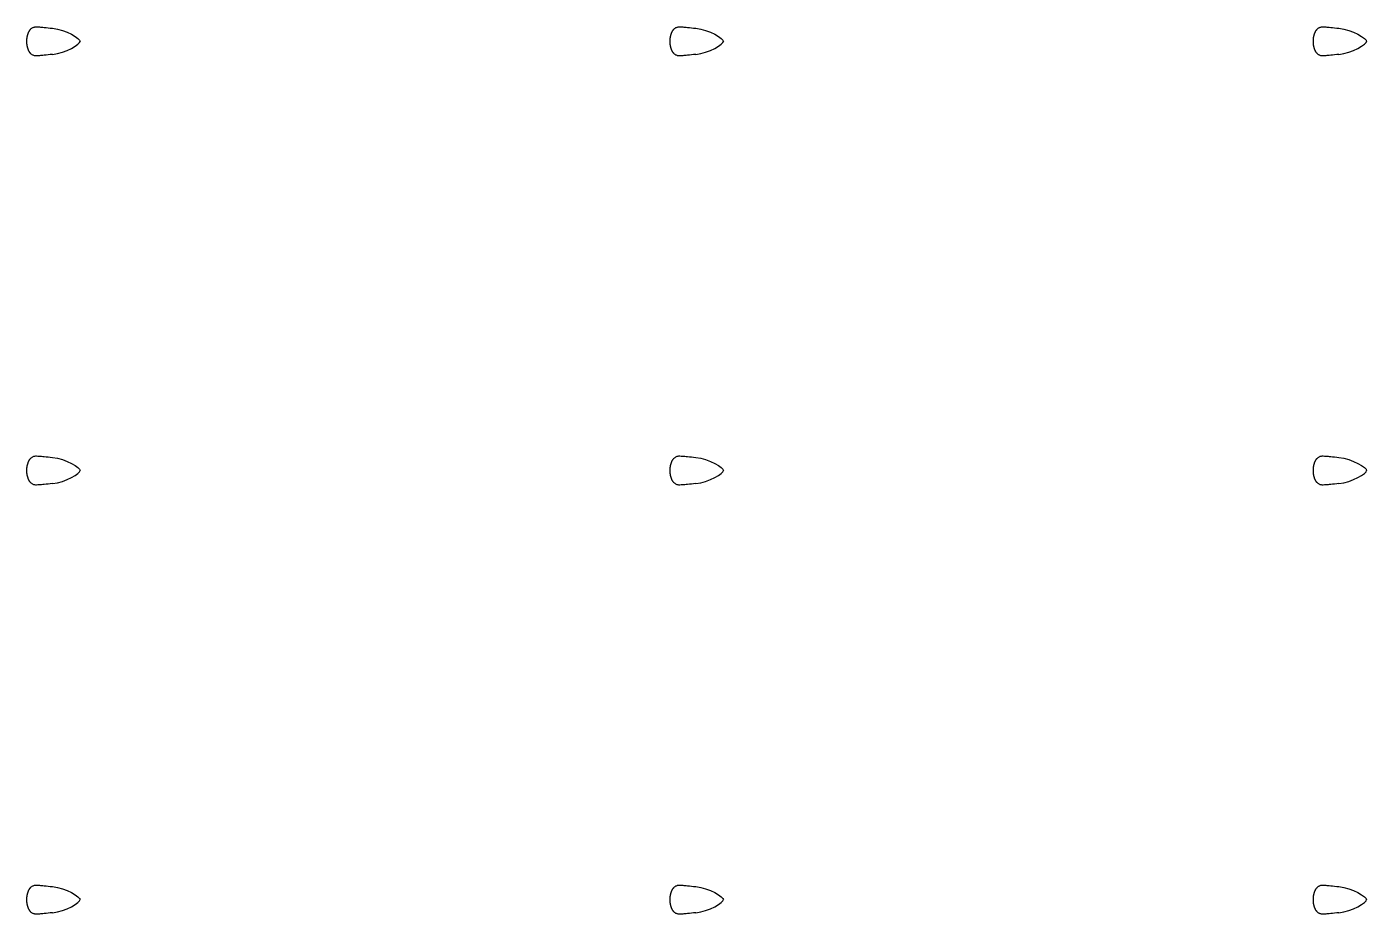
# Model space of a CAD drawing. Header units: inches. Extents: x -0.03 to 1.53, y -0.02 to 1.02.
import ezdxf

# ---------------------------------------------------------------- set-up
doc = ezdxf.new("R2010")
doc.units = ezdxf.units.IN
doc.header["$MEASUREMENT"] = 0

# ---------------------------------------------------------------- blocks, each defined once
blk = doc.blocks.new('*U1')
for points, degree in [([(-0.0015, -0.0152), (-0.0185, -0.017), (-0.0225, -0.0175), (-0.028, -0.015), (-0.0312, -0.006), (-0.0315, 0), (-0.0312, 0.006), (-0.028, 0.015), (-0.0225, 0.0175), (-0.0185, 0.017), (-0.0015, 0.0152)], 4), ([(-0.0015, 0.0152), (0.0138, 0.014), (0.0315, 0.0028), (0.0308, 0)], 3), ([(-0.0015, -0.0152), (0.0138, -0.014), (0.0315, -0.0028), (0.0308, 0)], 3)]:
    blk.add_open_spline(points, degree=degree)
blk = doc.blocks.new('*U2')
at = {"color": 0, "linetype": 'ByBlock', "lineweight": -2, "transparency": 16777216}
for p in [(0, 1), (0.75, 1), (1.5, 1), (0, 0.5), (0.75, 0.5), (1.5, 0.5), (0, 0), (0.75, 0), (1.5, 0)]:
    blk.add_blockref('*U1', p, dxfattribs=at)

msp = doc.modelspace()

# ---------------------------------------------------------------- block references
msp.add_blockref('*U2', (0.0015, 0))

doc.saveas('drawing.dxf')
